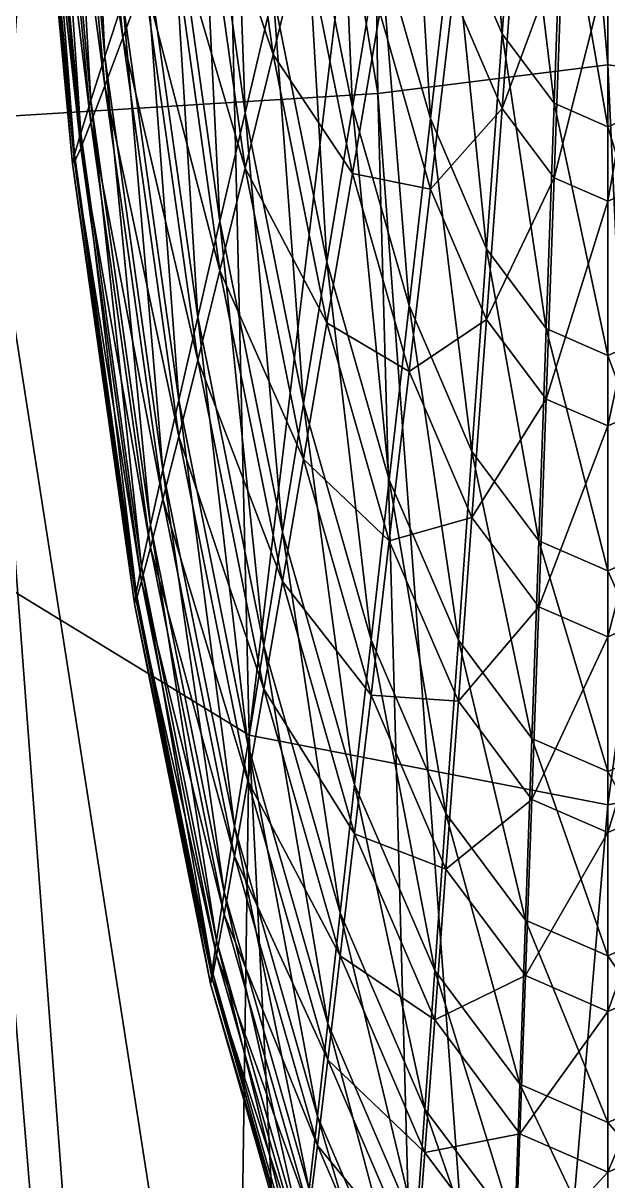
# Model space of a CAD drawing. Header units: metres. Extents: x -1.26 to 1.26, y -3.52 to 3.5.
# Drawn here: x -0.1892 to 0, y -1.8976 to -1.5228 of the extents above; entities that cross this region are included whole.
import ezdxf

# ---------------------------------------------------------------- set-up
doc = ezdxf.new("R2010")
doc.units = ezdxf.units.M

msp = doc.modelspace()

# ---------------------------------------------------------------- linework, layer by layer
at = {"layer": 'Pyramid'}
for points in [[(0, -1.53623, -0.08826), (0, -0.51472, -0.12391), (-0.08926, -0.52521, -0.10398)], [(0.07446, -1.54556, -0.075), (0, -0.51472, -0.12391), (0, -1.53623, -0.08826)], [(0.07446, -1.54556, -0.075), (0.08926, -0.52521, -0.10398), (0, -0.51472, -0.12391)], [(-0.07446, -1.54556, -0.075), (-0.08926, -0.52521, -0.10398), (-0.2428, -0.5341, -0.08712)], [(0, -1.53623, -0.08826), (-0.08926, -0.52521, -0.10398), (-0.07446, -1.54556, -0.075)], [(-0.07446, -1.54556, -0.075), (-0.2428, -0.5341, -0.08712), (-0.20254, -1.55346, -0.06377)], [(-0.20377, -1.69974, 0.10673), (-0.24427, -0.69867, 0.15494), (-0.13913, -0.75896, 0.23734)], [(-0.20377, -1.69974, 0.10673), (-0.13913, -0.75896, 0.23734), (-0.11606, -1.75334, 0.16585)], [(-0.11606, -1.75334, 0.16585), (-0.13913, -0.75896, 0.23734), (0, -0.78425, 0.27189)], [(0, -1.77581, 0.19064), (0.13913, -0.75896, 0.23734), (0.11606, -1.75334, 0.16585)], [(0, -1.77581, 0.19064), (0, -0.78425, 0.27189), (0.13913, -0.75896, 0.23734)], [(-0.11606, -1.75334, 0.16585), (0, -0.78425, 0.27189), (0, -1.77581, 0.19064)], [(0, -2.55005, -0.0413), (0, -1.53623, -0.08826), (-0.07446, -1.54556, -0.075)], [(0.04684, -2.55355, -0.03466), (0, -1.53623, -0.08826), (0, -2.55005, -0.0413)], [(0.04684, -2.55355, -0.03466), (0.07446, -1.54556, -0.075), (0, -1.53623, -0.08826)], [(-0.04684, -2.55355, -0.03466), (-0.07446, -1.54556, -0.075), (-0.20254, -1.55346, -0.06377)], [(0, -2.55005, -0.0413), (-0.07446, -1.54556, -0.075), (-0.04684, -2.55355, -0.03466)], [(-0.12742, -2.55651, -0.02904), (-0.20254, -1.55346, -0.06377), (-0.34849, -1.56423, -0.04846)], [(-0.04684, -2.55355, -0.03466), (-0.20254, -1.55346, -0.06377), (-0.12742, -2.55651, -0.02904)], [(-0.12742, -2.55651, -0.02904), (-0.34849, -1.56423, -0.04846), (-0.21923, -2.56055, -0.02138)], [(-0.12819, -2.61137, 0.05165), (-0.20377, -1.69974, 0.10673), (-0.11606, -1.75334, 0.16585)], [(-0.19423, -2.58738, 0.01886), (-0.20377, -1.69974, 0.10673), (-0.12819, -2.61137, 0.05165)], [(-0.12819, -2.61137, 0.05165), (-0.11606, -1.75334, 0.16585), (-0.07301, -2.63147, 0.07911)], [(-0.07301, -2.63147, 0.07911), (-0.11606, -1.75334, 0.16585), (0, -1.77581, 0.19064)], [(0, -2.6399, 0.09063), (0.11606, -1.75334, 0.16585), (0.07301, -2.63147, 0.07911)], [(0, -2.6399, 0.09063), (0, -1.77581, 0.19064), (0.11606, -1.75334, 0.16585)], [(-0.07301, -2.63147, 0.07911), (0, -1.77581, 0.19064), (0, -2.6399, 0.09063)]]:
    msp.add_3dface(points, dxfattribs=at)
at = {"layer": 'Sphere'}
for points in [[(-0.16276, -1.53352, 0.0681), (-0.17033, -1.37292, 0.06317), (-0.1766, -1.38543, 0.07845)], [(-0.16276, -1.53352, 0.0681), (-0.15698, -1.51575, 0.05318), (-0.17033, -1.37292, 0.06317)], [(-0.1673, -1.54777, 0.08378), (-0.1766, -1.38543, 0.07845), (-0.18153, -1.39554, 0.09443)], [(-0.15698, -1.52754, 0.22182), (-0.1766, -1.39497, 0.21493), (-0.17033, -1.38471, 0.23181)], [(-0.1673, -1.54777, 0.08378), (-0.16276, -1.53352, 0.0681), (-0.1766, -1.38543, 0.07845)], [(-0.15, -1.50853, 0.23866), (-0.15698, -1.52754, 0.22182), (-0.17033, -1.38471, 0.23181)], [(-0.17057, -1.55837, 0.10012), (-0.18153, -1.39554, 0.09443), (-0.18508, -1.40317, 0.11097)], [(-0.16276, -1.54307, 0.20457), (-0.18153, -1.40276, 0.1977), (-0.1766, -1.39497, 0.21493)], [(-0.17057, -1.55837, 0.10012), (-0.1673, -1.54777, 0.08378), (-0.18153, -1.39554, 0.09443)], [(-0.15698, -1.52754, 0.22182), (-0.16276, -1.54307, 0.20457), (-0.1766, -1.39497, 0.21493)], [(-0.17255, -1.56526, 0.11698), (-0.18508, -1.40317, 0.11097), (-0.18722, -1.40826, 0.12795)], [(-0.1673, -1.55499, 0.18706), (-0.18508, -1.40802, 0.18026), (-0.18153, -1.40276, 0.1977)], [(-0.17255, -1.56526, 0.11698), (-0.17057, -1.55837, 0.10012), (-0.18508, -1.40317, 0.11097)], [(-0.16276, -1.54307, 0.20457), (-0.1673, -1.55499, 0.18706), (-0.18153, -1.40276, 0.1977)], [(-0.17321, -1.56837, 0.13423), (-0.18722, -1.40826, 0.12795), (-0.18794, -1.41078, 0.14525)], [(-0.17057, -1.56322, 0.16941), (-0.18722, -1.4107, 0.16273), (-0.18508, -1.40802, 0.18026)], [(-0.17321, -1.56837, 0.13423), (-0.17255, -1.56526, 0.11698), (-0.18722, -1.40826, 0.12795)], [(-0.1673, -1.55499, 0.18706), (-0.17057, -1.56322, 0.16941), (-0.18508, -1.40802, 0.18026)], [(-0.17255, -1.56769, 0.15175), (-0.18794, -1.41078, 0.14525), (-0.18722, -1.4107, 0.16273)], [(-0.17255, -1.56769, 0.15175), (-0.17321, -1.56837, 0.13423), (-0.18794, -1.41078, 0.14525)], [(-0.17057, -1.56322, 0.16941), (-0.17255, -1.56769, 0.15175), (-0.18722, -1.4107, 0.16273)], [(-0.11736, -1.55183, 0.00652), (-0.12247, -1.41242, 0.00337), (-0.13268, -1.44271, 0.01415)], [(-0.11736, -1.55183, 0.00652), (-0.10834, -1.51314, -0.00367), (-0.12247, -1.41242, 0.00337)], [(-0.0342, -1.52621, -0.03645), (-0.04226, -1.42205, -0.03724), (-0.05, -1.48947, -0.03388)], [(-0.0342, -1.52621, -0.03645), (-0.02891, -1.45311, -0.03941), (-0.04226, -1.42205, -0.03724)], [(-0.08264, -1.55011, -0.01807), (-0.08788, -1.42595, -0.02004), (-0.09848, -1.47107, -0.01255)], [(-0.08264, -1.55011, -0.01807), (-0.07374, -1.49648, -0.02497), (-0.08788, -1.42595, -0.02004)], [(-0.10834, -1.53287, 0.27848), (-0.13268, -1.46065, 0.27064), (-0.12247, -1.43215, 0.28552)], [(-0.09848, -1.49245, 0.29312), (-0.10834, -1.53287, 0.27848), (-0.12247, -1.43215, 0.28552)], [(-0.1255, -1.58685, 0.01794), (-0.13268, -1.44271, 0.01415), (-0.14188, -1.47017, 0.0261)], [(-0.1255, -1.58685, 0.01794), (-0.11736, -1.55183, 0.00652), (-0.13268, -1.44271, 0.01415)], [(-0.05736, -1.55368, -0.02897), (-0.06428, -1.4396, -0.03039), (-0.07374, -1.49648, -0.02497)], [(-0.05736, -1.55368, -0.02897), (-0.05, -1.48947, -0.03388), (-0.06428, -1.4396, -0.03039)], [(-0.01736, -1.54871, -0.03802), (-0.02891, -1.45311, -0.03941), (-0.0342, -1.52621, -0.03645)], [(-0.01736, -1.54871, -0.03802), (-0.01468, -1.47213, -0.04074), (-0.02891, -1.45311, -0.03941)], [(-0.11736, -1.56976, 0.26301), (-0.14188, -1.48617, 0.25498), (-0.13268, -1.46065, 0.27064)], [(-0.10834, -1.53287, 0.27848), (-0.11736, -1.56976, 0.26301), (-0.13268, -1.46065, 0.27064)], [(-0.13268, -1.61793, 0.03052), (-0.14188, -1.47017, 0.0261), (-0.15, -1.49457, 0.03915)], [(-0.13268, -1.61793, 0.03052), (-0.1255, -1.58685, 0.01794), (-0.14188, -1.47017, 0.0261)], [(-0.0909, -1.60008, -0.00975), (-0.09848, -1.47107, -0.01255), (-0.10834, -1.51314, -0.00367)], [(-0.0909, -1.60008, -0.00975), (-0.08264, -1.55011, -0.01807), (-0.09848, -1.47107, -0.01255)], [(0, -1.55629, -0.03855), (-0.01468, -1.47213, -0.04074), (-0.01736, -1.54871, -0.03802)], [(0, -1.55629, -0.03855), (0, -1.47854, -0.04119), (-0.01468, -1.47213, -0.04074)], [(0.01736, -1.54871, -0.03802), (0.01468, -1.47213, -0.04074), (0, -1.47854, -0.04119)], [(-0.02891, -1.4784, 0.32223), (-0.0342, -1.55038, 0.30912), (-0.05, -1.51363, 0.31169)], [(-0.01468, -1.49742, 0.3209), (-0.0342, -1.55038, 0.30912), (-0.02891, -1.4784, 0.32223)], [(0.01736, -1.54871, -0.03802), (0, -1.47854, -0.04119), (0, -1.55629, -0.03855)], [(-0.1255, -1.60285, 0.24682), (-0.15, -1.50853, 0.23866), (-0.14188, -1.48617, 0.25498)], [(-0.11736, -1.56976, 0.26301), (-0.1255, -1.60285, 0.24682), (-0.14188, -1.48617, 0.25498)], [(-0.03923, -1.59584, -0.03192), (-0.05, -1.48947, -0.03388), (-0.05736, -1.55368, -0.02897)], [(-0.03923, -1.59584, -0.03192), (-0.0342, -1.52621, -0.03645), (-0.05, -1.48947, -0.03388)], [(-0.13885, -1.64484, 0.04415), (-0.15, -1.49457, 0.03915), (-0.15698, -1.51575, 0.05318)], [(-0.13885, -1.64484, 0.04415), (-0.13268, -1.61793, 0.03052), (-0.15, -1.49457, 0.03915)], [(-0.08264, -1.57148, 0.2876), (-0.10834, -1.53287, 0.27848), (-0.09848, -1.49245, 0.29312)], [(-0.07374, -1.51933, 0.30189), (-0.08264, -1.57148, 0.2876), (-0.09848, -1.49245, 0.29312)], [(-0.06428, -1.61422, -0.02256), (-0.07374, -1.49648, -0.02497), (-0.08264, -1.55011, -0.01807)], [(-0.06428, -1.61422, -0.02256), (-0.05736, -1.55368, -0.02897), (-0.07374, -1.49648, -0.02497)], [(-0.01468, -1.49742, 0.3209), (-0.01736, -1.57288, 0.30754), (-0.0342, -1.55038, 0.30912)], [(0, -1.50382, 0.32045), (-0.01736, -1.57288, 0.30754), (-0.01468, -1.49742, 0.3209)], [(0.01468, -1.49742, 0.3209), (0, -1.58046, 0.30702), (0, -1.50382, 0.32045)], [(0.01468, -1.49742, 0.3209), (0.01736, -1.57288, 0.30754), (0, -1.58046, 0.30702)], [(0, -1.50382, 0.32045), (0, -1.58046, 0.30702), (-0.01736, -1.57288, 0.30754)], [(-0.13268, -1.63188, 0.23004), (-0.15698, -1.52754, 0.22182), (-0.15, -1.50853, 0.23866)], [(-0.1255, -1.60285, 0.24682), (-0.13268, -1.63188, 0.23004), (-0.15, -1.50853, 0.23866)], [(-0.09848, -1.64602, -0.00007), (-0.10834, -1.51314, -0.00367), (-0.11736, -1.55183, 0.00652)], [(-0.09848, -1.64602, -0.00007), (-0.0909, -1.60008, -0.00975), (-0.10834, -1.51314, -0.00367)], [(-0.05, -1.51363, 0.31169), (-0.05736, -1.57654, 0.29789), (-0.07374, -1.51933, 0.30189)], [(-0.0342, -1.55038, 0.30912), (-0.05736, -1.57654, 0.29789), (-0.05, -1.51363, 0.31169)], [(-0.14397, -1.66737, 0.05874), (-0.15698, -1.51575, 0.05318), (-0.16276, -1.53352, 0.0681)], [(-0.14397, -1.66737, 0.05874), (-0.13885, -1.64484, 0.04415), (-0.15698, -1.51575, 0.05318)], [(-0.05736, -1.57654, 0.29789), (-0.08264, -1.57148, 0.2876), (-0.07374, -1.51933, 0.30189)], [(-0.13885, -1.65663, 0.21279), (-0.16276, -1.54307, 0.20457), (-0.15698, -1.52754, 0.22182)], [(-0.13268, -1.63188, 0.23004), (-0.13885, -1.65663, 0.21279), (-0.15698, -1.52754, 0.22182)], [(-0.01992, -1.62165, -0.03372), (-0.0342, -1.52621, -0.03645), (-0.03923, -1.59584, -0.03192)], [(-0.01992, -1.62165, -0.03372), (-0.01736, -1.54871, -0.03802), (-0.0342, -1.52621, -0.03645)], [(-0.0909, -1.61981, 0.2724), (-0.11736, -1.56976, 0.26301), (-0.10834, -1.53287, 0.27848)], [(-0.08264, -1.57148, 0.2876), (-0.0909, -1.61981, 0.2724), (-0.10834, -1.53287, 0.27848)], [(-0.14799, -1.68535, 0.07416), (-0.16276, -1.53352, 0.0681), (-0.1673, -1.54777, 0.08378)], [(-0.14799, -1.68535, 0.07416), (-0.14397, -1.66737, 0.05874), (-0.16276, -1.53352, 0.0681)], [(-0.14397, -1.67691, 0.19521), (-0.1673, -1.55499, 0.18706), (-0.16276, -1.54307, 0.20457)], [(-0.13885, -1.65663, 0.21279), (-0.14397, -1.67691, 0.19521), (-0.16276, -1.54307, 0.20457)], [(-0.15088, -1.69865, 0.09031), (-0.1673, -1.54777, 0.08378), (-0.17057, -1.55837, 0.10012)], [(-0.15088, -1.69865, 0.09031), (-0.14799, -1.68535, 0.07416), (-0.1673, -1.54777, 0.08378)], [(-0.07071, -1.67061, -0.01468), (-0.08264, -1.55011, -0.01807), (-0.0909, -1.60008, -0.00975)], [(-0.07071, -1.67061, -0.01468), (-0.06428, -1.61422, -0.02256), (-0.08264, -1.55011, -0.01807)], [(-0.0342, -1.55038, 0.30912), (-0.03923, -1.61869, 0.29494), (-0.05736, -1.57654, 0.29789)], [(-0.01736, -1.57288, 0.30754), (-0.03923, -1.61869, 0.29494), (-0.0342, -1.55038, 0.30912)], [(0, -1.63034, -0.03433), (-0.01736, -1.54871, -0.03802), (-0.01992, -1.62165, -0.03372)], [(0, -1.63034, -0.03433), (0, -1.55629, -0.03855), (-0.01736, -1.54871, -0.03802)], [(0.01992, -1.62165, -0.03372), (0.01736, -1.54871, -0.03802), (0, -1.55629, -0.03855)], [(-0.14799, -1.69258, 0.17744), (-0.17057, -1.56322, 0.16941), (-0.1673, -1.55499, 0.18706)], [(-0.14397, -1.67691, 0.19521), (-0.14799, -1.69258, 0.17744), (-0.1673, -1.55499, 0.18706)], [(-0.10531, -1.68757, 0.0109), (-0.11736, -1.55183, 0.00652), (-0.1255, -1.58685, 0.01794)], [(-0.10531, -1.68757, 0.0109), (-0.09848, -1.64602, -0.00007), (-0.11736, -1.55183, 0.00652)], [(-0.04397, -1.66146, -0.02586), (-0.05736, -1.55368, -0.02897), (-0.06428, -1.61422, -0.02256)], [(-0.04397, -1.66146, -0.02586), (-0.03923, -1.59584, -0.03192), (-0.05736, -1.55368, -0.02897)], [(-0.15263, -1.70716, 0.10705), (-0.17057, -1.55837, 0.10012), (-0.17255, -1.56526, 0.11698)], [(-0.15263, -1.70716, 0.10705), (-0.15088, -1.69865, 0.09031), (-0.17057, -1.55837, 0.10012)], [(0.01992, -1.62165, -0.03372), (0, -1.55629, -0.03855), (0, -1.63034, -0.03433)], [(-0.15321, -1.71081, 0.12427), (-0.17255, -1.56526, 0.11698), (-0.17321, -1.56837, 0.13423)], [(-0.15088, -1.70349, 0.1596), (-0.17255, -1.56769, 0.15175), (-0.17057, -1.56322, 0.16941)], [(-0.15321, -1.71081, 0.12427), (-0.15263, -1.70716, 0.10705), (-0.17255, -1.56526, 0.11698)], [(-0.14799, -1.69258, 0.17744), (-0.15088, -1.70349, 0.1596), (-0.17057, -1.56322, 0.16941)], [(-0.15263, -1.70959, 0.14183), (-0.17321, -1.56837, 0.13423), (-0.17255, -1.56769, 0.15175)], [(-0.15263, -1.70959, 0.14183), (-0.15321, -1.71081, 0.12427), (-0.17321, -1.56837, 0.13423)], [(-0.15088, -1.70349, 0.1596), (-0.15263, -1.70959, 0.14183), (-0.17255, -1.56769, 0.15175)], [(-0.09848, -1.66395, 0.25642), (-0.1255, -1.60285, 0.24682), (-0.11736, -1.56976, 0.26301)], [(-0.0909, -1.61981, 0.2724), (-0.09848, -1.66395, 0.25642), (-0.11736, -1.56976, 0.26301)], [(-0.06428, -1.63559, 0.28311), (-0.0909, -1.61981, 0.2724), (-0.08264, -1.57148, 0.2876)], [(-0.05736, -1.57654, 0.29789), (-0.06428, -1.63559, 0.28311), (-0.08264, -1.57148, 0.2876)], [(-0.01736, -1.57288, 0.30754), (-0.01992, -1.64451, 0.29314), (-0.03923, -1.61869, 0.29494)], [(0, -1.58046, 0.30702), (-0.01992, -1.64451, 0.29314), (-0.01736, -1.57288, 0.30754)], [(0.01736, -1.57288, 0.30754), (0, -1.6532, 0.29253), (0, -1.58046, 0.30702)], [(0.01736, -1.57288, 0.30754), (0.01992, -1.64451, 0.29314), (0, -1.6532, 0.29253)], [(-0.03923, -1.61869, 0.29494), (-0.06428, -1.63559, 0.28311), (-0.05736, -1.57654, 0.29789)], [(0, -1.58046, 0.30702), (0, -1.6532, 0.29253), (-0.01992, -1.64451, 0.29314)], [(-0.11133, -1.72441, 0.02308), (-0.1255, -1.58685, 0.01794), (-0.13268, -1.61793, 0.03052)], [(-0.11133, -1.72441, 0.02308), (-0.10531, -1.68757, 0.0109), (-0.1255, -1.58685, 0.01794)], [(-0.02232, -1.69038, -0.02788), (-0.03923, -1.59584, -0.03192), (-0.04397, -1.66146, -0.02586)], [(-0.02232, -1.69038, -0.02788), (-0.01992, -1.62165, -0.03372), (-0.03923, -1.59584, -0.03192)], [(-0.0766, -1.72242, -0.00541), (-0.0909, -1.60008, -0.00975), (-0.09848, -1.64602, -0.00007)], [(-0.0766, -1.72242, -0.00541), (-0.07071, -1.67061, -0.01468), (-0.0909, -1.60008, -0.00975)], [(-0.10531, -1.70357, 0.23977), (-0.13268, -1.63188, 0.23004), (-0.1255, -1.60285, 0.24682)], [(-0.09848, -1.66395, 0.25642), (-0.10531, -1.70357, 0.23977), (-0.1255, -1.60285, 0.24682)], [(-0.04837, -1.72257, -0.01832), (-0.06428, -1.61422, -0.02256), (-0.07071, -1.67061, -0.01468)], [(-0.04837, -1.72257, -0.01832), (-0.04397, -1.66146, -0.02586), (-0.06428, -1.61422, -0.02256)], [(-0.11651, -1.75628, 0.03636), (-0.13268, -1.61793, 0.03052), (-0.13885, -1.64484, 0.04415)], [(-0.11651, -1.75628, 0.03636), (-0.11133, -1.72441, 0.02308), (-0.13268, -1.61793, 0.03052)], [(-0.03923, -1.61869, 0.29494), (-0.04397, -1.68283, 0.27981), (-0.06428, -1.63559, 0.28311)], [(-0.01992, -1.64451, 0.29314), (-0.04397, -1.68283, 0.27981), (-0.03923, -1.61869, 0.29494)], [(-0.07071, -1.69034, 0.26747), (-0.09848, -1.66395, 0.25642), (-0.0909, -1.61981, 0.2724)], [(-0.06428, -1.63559, 0.28311), (-0.07071, -1.69034, 0.26747), (-0.0909, -1.61981, 0.2724)], [(0, -1.70013, -0.02856), (-0.01992, -1.62165, -0.03372), (-0.02232, -1.69038, -0.02788)], [(0, -1.70013, -0.02856), (0, -1.63034, -0.03433), (-0.01992, -1.62165, -0.03372)], [(0.02232, -1.69038, -0.02788), (0.01992, -1.62165, -0.03372), (0, -1.63034, -0.03433)], [(0.02232, -1.69038, -0.02788), (0, -1.63034, -0.03433), (0, -1.70013, -0.02856)], [(-0.11133, -1.73837, 0.22259), (-0.13885, -1.65663, 0.21279), (-0.13268, -1.63188, 0.23004)], [(-0.10531, -1.70357, 0.23977), (-0.11133, -1.73837, 0.22259), (-0.13268, -1.63188, 0.23004)], [(-0.04397, -1.68283, 0.27981), (-0.07071, -1.69034, 0.26747), (-0.06428, -1.63559, 0.28311)], [(-0.1208, -1.78291, 0.05066), (-0.13885, -1.64484, 0.04415), (-0.14397, -1.66737, 0.05874)], [(-0.1208, -1.78291, 0.05066), (-0.11651, -1.75628, 0.03636), (-0.13885, -1.64484, 0.04415)], [(-0.01992, -1.64451, 0.29314), (-0.02232, -1.71176, 0.27779), (-0.04397, -1.68283, 0.27981)], [(0, -1.6532, 0.29253), (-0.02232, -1.71176, 0.27779), (-0.01992, -1.64451, 0.29314)], [(0.01992, -1.64451, 0.29314), (0, -1.7215, 0.27711), (0, -1.6532, 0.29253)], [(0.01992, -1.64451, 0.29314), (0.02232, -1.71176, 0.27779), (0, -1.7215, 0.27711)], [(-0.08192, -1.76927, 0.00519), (-0.09848, -1.64602, -0.00007), (-0.10531, -1.68757, 0.0109)], [(-0.08192, -1.76927, 0.00519), (-0.0766, -1.72242, -0.00541), (-0.09848, -1.64602, -0.00007)], [(-0.11651, -1.76807, 0.205), (-0.14397, -1.67691, 0.19521), (-0.13885, -1.65663, 0.21279)], [(-0.11133, -1.73837, 0.22259), (-0.11651, -1.76807, 0.205), (-0.13885, -1.65663, 0.21279)], [(0, -1.6532, 0.29253), (0, -1.7215, 0.27711), (-0.02232, -1.71176, 0.27779)], [(-0.0766, -1.74036, 0.25108), (-0.10531, -1.70357, 0.23977), (-0.09848, -1.66395, 0.25642)], [(-0.07071, -1.69034, 0.26747), (-0.0766, -1.74036, 0.25108), (-0.09848, -1.66395, 0.25642)], [(-0.02456, -1.75439, -0.02054), (-0.04397, -1.66146, -0.02586), (-0.04837, -1.72257, -0.01832)], [(-0.02456, -1.75439, -0.02054), (-0.02232, -1.69038, -0.02788), (-0.04397, -1.66146, -0.02586)], [(-0.12418, -1.80412, 0.06586), (-0.14397, -1.66737, 0.05874), (-0.14799, -1.68535, 0.07416)], [(-0.12418, -1.80412, 0.06586), (-0.1208, -1.78291, 0.05066), (-0.14397, -1.66737, 0.05874)], [(-0.0524, -1.77872, -0.00935), (-0.07071, -1.67061, -0.01468), (-0.0766, -1.72242, -0.00541)], [(-0.0524, -1.77872, -0.00935), (-0.04837, -1.72257, -0.01832), (-0.07071, -1.67061, -0.01468)], [(-0.1208, -1.79246, 0.18713), (-0.14799, -1.69258, 0.17744), (-0.14397, -1.67691, 0.19521)], [(-0.11651, -1.76807, 0.205), (-0.1208, -1.79246, 0.18713), (-0.14397, -1.67691, 0.19521)], [(-0.04397, -1.68283, 0.27981), (-0.04837, -1.7423, 0.26384), (-0.07071, -1.69034, 0.26747)], [(-0.02232, -1.71176, 0.27779), (-0.04837, -1.7423, 0.26384), (-0.04397, -1.68283, 0.27981)], [(-0.1266, -1.81974, 0.08184), (-0.14799, -1.68535, 0.07416), (-0.15088, -1.69865, 0.09031)], [(-0.1266, -1.81974, 0.08184), (-0.12418, -1.80412, 0.06586), (-0.14799, -1.68535, 0.07416)], [(-0.0866, -1.81079, 0.01704), (-0.10531, -1.68757, 0.0109), (-0.11133, -1.72441, 0.02308)], [(-0.0866, -1.81079, 0.01704), (-0.08192, -1.76927, 0.00519), (-0.10531, -1.68757, 0.0109)], [(-0.04837, -1.7423, 0.26384), (-0.0766, -1.74036, 0.25108), (-0.07071, -1.69034, 0.26747)], [(0, -1.76511, -0.02129), (-0.02232, -1.69038, -0.02788), (-0.02456, -1.75439, -0.02054)], [(0, -1.76511, -0.02129), (0, -1.70013, -0.02856), (-0.02232, -1.69038, -0.02788)], [(0.02456, -1.75439, -0.02054), (0.02232, -1.69038, -0.02788), (0, -1.70013, -0.02856)], [(-0.12418, -1.81134, 0.16913), (-0.15088, -1.70349, 0.1596), (-0.14799, -1.69258, 0.17744)], [(-0.1208, -1.79246, 0.18713), (-0.12418, -1.81134, 0.16913), (-0.14799, -1.69258, 0.17744)], [(-0.12807, -1.82965, 0.09849), (-0.15088, -1.69865, 0.09031), (-0.15263, -1.70716, 0.10705)], [(-0.12807, -1.82965, 0.09849), (-0.1266, -1.81974, 0.08184), (-0.15088, -1.69865, 0.09031)], [(0.02456, -1.75439, -0.02054), (0, -1.70013, -0.02856), (0, -1.76511, -0.02129)], [(-0.1266, -1.82458, 0.15113), (-0.15263, -1.70959, 0.14183), (-0.15088, -1.70349, 0.1596)], [(-0.12418, -1.81134, 0.16913), (-0.1266, -1.82458, 0.15113), (-0.15088, -1.70349, 0.1596)], [(-0.08192, -1.78527, 0.23406), (-0.11133, -1.73837, 0.22259), (-0.10531, -1.70357, 0.23977)], [(-0.0766, -1.74036, 0.25108), (-0.08192, -1.78527, 0.23406), (-0.10531, -1.70357, 0.23977)], [(-0.12856, -1.83377, 0.11567), (-0.15263, -1.70716, 0.10705), (-0.15321, -1.71081, 0.12427)], [(-0.12856, -1.83377, 0.11567), (-0.12807, -1.82965, 0.09849), (-0.15263, -1.70716, 0.10705)], [(-0.12807, -1.83208, 0.13327), (-0.15321, -1.71081, 0.12427), (-0.15263, -1.70959, 0.14183)], [(-0.12807, -1.83208, 0.13327), (-0.12856, -1.83377, 0.11567), (-0.15321, -1.71081, 0.12427)], [(-0.1266, -1.82458, 0.15113), (-0.12807, -1.83208, 0.13327), (-0.15263, -1.70959, 0.14183)], [(-0.02232, -1.71176, 0.27779), (-0.02456, -1.77412, 0.26161), (-0.04837, -1.7423, 0.26384)], [(0, -1.7215, 0.27711), (-0.02456, -1.77412, 0.26161), (-0.02232, -1.71176, 0.27779)], [(0.02232, -1.71176, 0.27779), (0, -1.78484, 0.26086), (0, -1.7215, 0.27711)], [(0.02232, -1.71176, 0.27779), (0.02456, -1.77412, 0.26161), (0, -1.78484, 0.26086)], [(-0.05603, -1.82947, 0.00098), (-0.0766, -1.72242, -0.00541), (-0.08192, -1.76927, 0.00519)], [(-0.05603, -1.82947, 0.00098), (-0.0524, -1.77872, -0.00935), (-0.0766, -1.72242, -0.00541)], [(-0.0266, -1.81319, -0.01176), (-0.04837, -1.72257, -0.01832), (-0.0524, -1.77872, -0.00935)], [(-0.0266, -1.81319, -0.01176), (-0.02456, -1.75439, -0.02054), (-0.04837, -1.72257, -0.01832)], [(0, -1.7215, 0.27711), (0, -1.78484, 0.26086), (-0.02456, -1.77412, 0.26161)], [(-0.09063, -1.84667, 0.03004), (-0.11133, -1.72441, 0.02308), (-0.11651, -1.75628, 0.03636)], [(-0.09063, -1.84667, 0.03004), (-0.0866, -1.81079, 0.01704), (-0.11133, -1.72441, 0.02308)], [(-0.0866, -1.82474, 0.21655), (-0.11651, -1.76807, 0.205), (-0.11133, -1.73837, 0.22259)], [(-0.08192, -1.78527, 0.23406), (-0.0866, -1.82474, 0.21655), (-0.11133, -1.73837, 0.22259)], [(-0.0524, -1.79665, 0.24714), (-0.08192, -1.78527, 0.23406), (-0.0766, -1.74036, 0.25108)], [(-0.04837, -1.7423, 0.26384), (-0.0524, -1.79665, 0.24714), (-0.0766, -1.74036, 0.25108)], [(-0.02456, -1.77412, 0.26161), (-0.0524, -1.79665, 0.24714), (-0.04837, -1.7423, 0.26384)], [(-0.09397, -1.87664, 0.04411), (-0.11651, -1.75628, 0.03636), (-0.1208, -1.78291, 0.05066)], [(-0.09397, -1.87664, 0.04411), (-0.09063, -1.84667, 0.03004), (-0.11651, -1.75628, 0.03636)], [(0, -1.8248, -0.01257), (-0.02456, -1.75439, -0.02054), (-0.0266, -1.81319, -0.01176)], [(0, -1.8248, -0.01257), (0, -1.76511, -0.02129), (-0.02456, -1.75439, -0.02054)], [(0.0266, -1.81319, -0.01176), (0.02456, -1.75439, -0.02054), (0, -1.76511, -0.02129)], [(0.0266, -1.81319, -0.01176), (0, -1.76511, -0.02129), (0, -1.8248, -0.01257)], [(-0.09063, -1.85846, 0.19868), (-0.1208, -1.79246, 0.18713), (-0.11651, -1.76807, 0.205)], [(-0.0866, -1.82474, 0.21655), (-0.09063, -1.85846, 0.19868), (-0.11651, -1.76807, 0.205)], [(-0.05924, -1.87443, 0.01259), (-0.08192, -1.76927, 0.00519), (-0.0866, -1.81079, 0.01704)], [(-0.05924, -1.87443, 0.01259), (-0.05603, -1.82947, 0.00098), (-0.08192, -1.76927, 0.00519)], [(-0.02456, -1.77412, 0.26161), (-0.0266, -1.83113, 0.24473), (-0.0524, -1.79665, 0.24714)], [(0, -1.78484, 0.26086), (-0.0266, -1.83113, 0.24473), (-0.02456, -1.77412, 0.26161)], [(0.02456, -1.77412, 0.26161), (0, -1.84274, 0.24392), (0, -1.78484, 0.26086)], [(0.02456, -1.77412, 0.26161), (0.0266, -1.83113, 0.24473), (0, -1.84274, 0.24392)], [(-0.02845, -1.86633, -0.0016), (-0.0524, -1.77872, -0.00935), (-0.05603, -1.82947, 0.00098)], [(-0.02845, -1.86633, -0.0016), (-0.0266, -1.81319, -0.01176), (-0.0524, -1.77872, -0.00935)], [(-0.09659, -1.90046, 0.05912), (-0.1208, -1.78291, 0.05066), (-0.12418, -1.80412, 0.06586)], [(-0.09659, -1.90046, 0.05912), (-0.09397, -1.87664, 0.04411), (-0.1208, -1.78291, 0.05066)], [(-0.05603, -1.84547, 0.22985), (-0.0866, -1.82474, 0.21655), (-0.08192, -1.78527, 0.23406)], [(-0.0524, -1.79665, 0.24714), (-0.05603, -1.84547, 0.22985), (-0.08192, -1.78527, 0.23406)], [(0, -1.78484, 0.26086), (0, -1.84274, 0.24392), (-0.0266, -1.83113, 0.24473)], [(-0.09397, -1.88618, 0.18058), (-0.12418, -1.81134, 0.16913), (-0.1208, -1.79246, 0.18713)], [(-0.09063, -1.85846, 0.19868), (-0.09397, -1.88618, 0.18058), (-0.1208, -1.79246, 0.18713)], [(-0.0266, -1.83113, 0.24473), (-0.05603, -1.84547, 0.22985), (-0.0524, -1.79665, 0.24714)], [(-0.09848, -1.91796, 0.07497), (-0.12418, -1.80412, 0.06586), (-0.1266, -1.81974, 0.08184)], [(-0.09848, -1.91796, 0.07497), (-0.09659, -1.90046, 0.05912), (-0.12418, -1.80412, 0.06586)], [(-0.09659, -1.90768, 0.1624), (-0.1266, -1.82458, 0.15113), (-0.12418, -1.81134, 0.16913)], [(-0.09397, -1.88618, 0.18058), (-0.09659, -1.90768, 0.1624), (-0.12418, -1.81134, 0.16913)], [(-0.062, -1.91327, 0.02538), (-0.0866, -1.81079, 0.01704), (-0.09063, -1.84667, 0.03004)], [(-0.062, -1.91327, 0.02538), (-0.05924, -1.87443, 0.01259), (-0.0866, -1.81079, 0.01704)], [(0, -1.87875, -0.00247), (-0.0266, -1.81319, -0.01176), (-0.02845, -1.86633, -0.0016)], [(0, -1.87875, -0.00247), (0, -1.8248, -0.01257), (-0.0266, -1.81319, -0.01176)], [(0.02845, -1.86633, -0.0016), (0.0266, -1.81319, -0.01176), (0, -1.8248, -0.01257)], [(-0.09962, -1.929, 0.09154), (-0.1266, -1.81974, 0.08184), (-0.12807, -1.82965, 0.09849)], [(-0.09962, -1.929, 0.09154), (-0.09848, -1.91796, 0.07497), (-0.1266, -1.81974, 0.08184)], [(-0.09848, -1.92281, 0.14426), (-0.12807, -1.83208, 0.13327), (-0.1266, -1.82458, 0.15113)], [(-0.09659, -1.90768, 0.1624), (-0.09848, -1.92281, 0.14426), (-0.1266, -1.82458, 0.15113)], [(-0.05924, -1.88838, 0.2121), (-0.09063, -1.85846, 0.19868), (-0.0866, -1.82474, 0.21655)], [(-0.05603, -1.84547, 0.22985), (-0.05924, -1.88838, 0.2121), (-0.0866, -1.82474, 0.21655)], [(0.02845, -1.86633, -0.0016), (0, -1.8248, -0.01257), (0, -1.87875, -0.00247)], [(-0.1, -1.93351, 0.1087), (-0.12807, -1.82965, 0.09849), (-0.12856, -1.83377, 0.11567)], [(-0.09962, -1.93144, 0.12632), (-0.12856, -1.83377, 0.11567), (-0.12807, -1.83208, 0.13327)], [(-0.1, -1.93351, 0.1087), (-0.09962, -1.929, 0.09154), (-0.12807, -1.82965, 0.09849)], [(-0.09848, -1.92281, 0.14426), (-0.09962, -1.93144, 0.12632), (-0.12807, -1.83208, 0.13327)], [(-0.03008, -1.91341, 0.00986), (-0.05603, -1.82947, 0.00098), (-0.05924, -1.87443, 0.01259)], [(-0.03008, -1.91341, 0.00986), (-0.02845, -1.86633, -0.0016), (-0.05603, -1.82947, 0.00098)], [(-0.0266, -1.83113, 0.24473), (-0.02845, -1.88234, 0.22727), (-0.05603, -1.84547, 0.22985)], [(0, -1.84274, 0.24392), (-0.02845, -1.88234, 0.22727), (-0.0266, -1.83113, 0.24473)], [(0.0266, -1.83113, 0.24473), (0, -1.89475, 0.2264), (0, -1.84274, 0.24392)], [(0.0266, -1.83113, 0.24473), (0.02845, -1.88234, 0.22727), (0, -1.89475, 0.2264)], [(-0.09962, -1.93144, 0.12632), (-0.1, -1.93351, 0.1087), (-0.12856, -1.83377, 0.11567)], [(0, -1.84274, 0.24392), (0, -1.89475, 0.2264), (-0.02845, -1.88234, 0.22727)], [(-0.06428, -1.94569, 0.03928), (-0.09063, -1.84667, 0.03004), (-0.09397, -1.87664, 0.04411)], [(-0.06428, -1.94569, 0.03928), (-0.062, -1.91327, 0.02538), (-0.09063, -1.84667, 0.03004)], [(-0.02845, -1.88234, 0.22727), (-0.05924, -1.88838, 0.2121), (-0.05603, -1.84547, 0.22985)], [(-0.062, -1.92506, 0.19402), (-0.09397, -1.88618, 0.18058), (-0.09063, -1.85846, 0.19868)], [(-0.05924, -1.88838, 0.2121), (-0.062, -1.92506, 0.19402), (-0.09063, -1.85846, 0.19868)], [(0, -1.92653, 0.00894), (-0.02845, -1.86633, -0.0016), (-0.03008, -1.91341, 0.00986)], [(0, -1.92653, 0.00894), (0, -1.87875, -0.00247), (-0.02845, -1.86633, -0.0016)], [(0.03008, -1.91341, 0.00986), (0.02845, -1.86633, -0.0016), (0, -1.87875, -0.00247)], [(-0.06607, -1.97144, 0.05416), (-0.09397, -1.87664, 0.04411), (-0.09659, -1.90046, 0.05912)], [(-0.06607, -1.97144, 0.05416), (-0.06428, -1.94569, 0.03928), (-0.09397, -1.87664, 0.04411)], [(-0.03148, -1.95406, 0.02253), (-0.05924, -1.87443, 0.01259), (-0.062, -1.91327, 0.02538)], [(-0.03148, -1.95406, 0.02253), (-0.03008, -1.91341, 0.00986), (-0.05924, -1.87443, 0.01259)], [(0.03008, -1.91341, 0.00986), (0, -1.87875, -0.00247), (0, -1.92653, 0.00894)], [(-0.02845, -1.88234, 0.22727), (-0.03008, -1.92736, 0.20937), (-0.05924, -1.88838, 0.2121)], [(0, -1.89475, 0.2264), (-0.03008, -1.92736, 0.20937), (-0.02845, -1.88234, 0.22727)], [(0.02845, -1.88234, 0.22727), (0, -1.94048, 0.20846), (0, -1.89475, 0.2264)], [(-0.06428, -1.95523, 0.17575), (-0.09659, -1.90768, 0.1624), (-0.09397, -1.88618, 0.18058)], [(-0.062, -1.92506, 0.19402), (-0.06428, -1.95523, 0.17575), (-0.09397, -1.88618, 0.18058)], [(-0.03008, -1.92736, 0.20937), (-0.062, -1.92506, 0.19402), (-0.05924, -1.88838, 0.2121)], [(0, -1.89475, 0.2264), (0, -1.94048, 0.20846), (-0.03008, -1.92736, 0.20937)]]:
    msp.add_3dface(points, dxfattribs=at)

doc.saveas('drawing.dxf')
